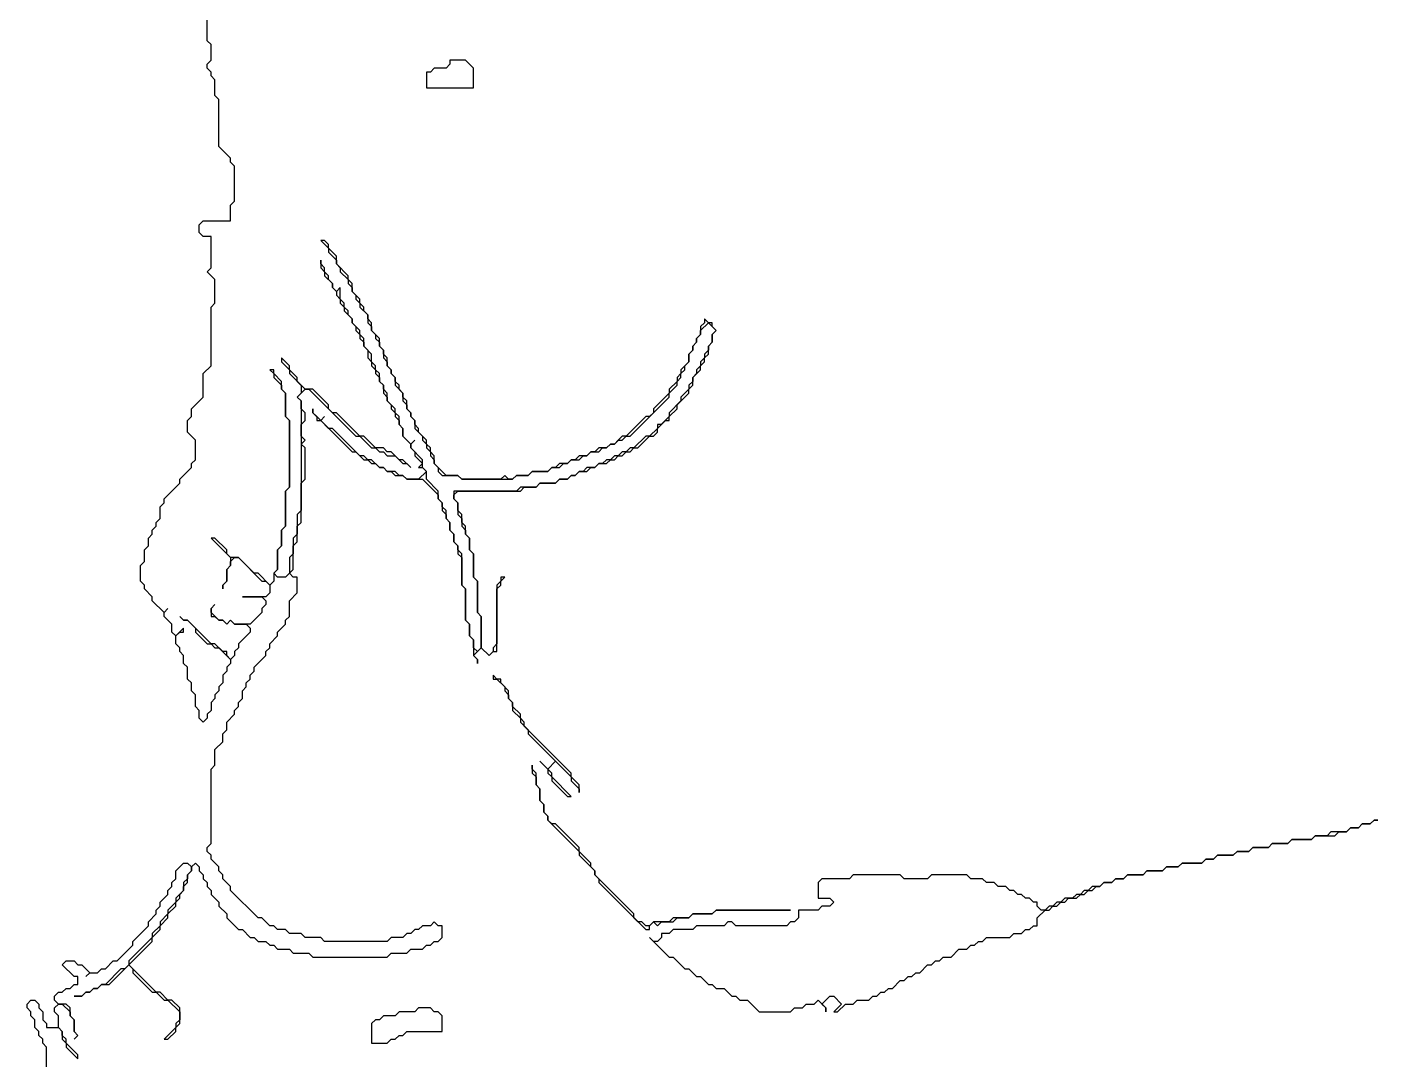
# Model space of a CAD drawing. Header units: metres. Extents: x 0 to 100, y 0 to 141.
# Drawn here: x 70.3 to 78.93, y 85.87 to 92.46 of the extents above; entities that cross this region are included whole.
import ezdxf

# ---------------------------------------------------------------- set-up
doc = ezdxf.new("R2010")
doc.units = ezdxf.units.M

msp = doc.modelspace()

# ---------------------------------------------------------------- linework, layer by layer
msp.add_lwpolyline([(70.425, 85.825), (70.425, 85.95), (70.4, 85.975), (70.4, 86), (70.375, 86.025), (70.375, 86.05), (70.35, 86.075), (70.35, 86.125), (70.325, 86.15), (70.325, 86.175), (70.3, 86.2), (70.3, 86.225), (70.325, 86.25), (70.35, 86.25), (70.375, 86.225), (70.375, 86.2), (70.4, 86.175), (70.4, 86.125), (70.425, 86.1), (70.425, 86.075), (70.5, 86.075), (70.525, 86.05), (70.525, 86), (70.55, 85.975), (70.55, 85.95), (70.625, 85.875), (70.625, 85.9), (70.55, 85.975), (70.55, 86), (70.525, 86.025), (70.525, 86.05), (70.5, 86.075), (70.5, 86.15), (70.475, 86.175), (70.475, 86.2), (70.5, 86.225), (70.525, 86.225), (70.575, 86.175), (70.575, 86.15), (70.6, 86.125), (70.6, 86.05), (70.625, 86.025), (70.6, 86), (70.625, 86.025), (70.6, 86.05), (70.6, 86.125), (70.575, 86.15), (70.575, 86.2), (70.55, 86.225), (70.5, 86.225), (70.475, 86.25), (70.475, 86.275), (70.5, 86.3), (70.525, 86.3), (70.55, 86.325), (70.575, 86.325), (70.6, 86.35), (70.625, 86.35), (70.625, 86.4), (70.6, 86.4), (70.525, 86.475), (70.55, 86.5), (70.6, 86.5), (70.625, 86.475), (70.65, 86.475), (70.7, 86.425), (70.675, 86.4), (70.7, 86.425), (70.75, 86.425), (70.775, 86.45), (70.8, 86.45), (70.85, 86.5), (70.875, 86.5), (70.975, 86.6), (70.975, 86.625), (71.075, 86.725), (71.075, 86.75), (71.125, 86.8), (71.125, 86.825), (71.15, 86.85), (71.15, 86.875), (71.2, 86.925), (71.2, 86.95), (71.225, 86.975), (71.225, 87), (71.25, 87.025), (71.25, 87.075), (71.3, 87.125), (71.325, 87.125), (71.35, 87.1), (71.35, 87.075), (71.325, 87.05), (71.325, 87.025), (71.3, 87), (71.3, 86.95), (71.25, 86.9), (71.25, 86.875), (71.2, 86.825), (71.2, 86.8), (71.15, 86.75), (71.15, 86.725), (71.1, 86.675), (71.1, 86.65), (70.95, 86.5), (70.95, 86.475), (70.925, 86.45), (70.9, 86.45), (70.8, 86.35), (70.775, 86.35), (70.75, 86.325), (70.725, 86.325), (70.7, 86.3), (70.675, 86.3), (70.65, 86.275), (70.6, 86.275), (70.65, 86.275), (70.675, 86.3), (70.7, 86.3), (70.725, 86.325), (70.75, 86.325), (70.775, 86.35), (70.825, 86.35), (70.95, 86.475), (70.975, 86.45), (70.975, 86.425), (71.1, 86.3), (71.125, 86.3), (71.175, 86.25), (71.2, 86.25), (71.275, 86.175), (71.275, 86.125), (71.25, 86.1), (71.25, 86.075), (71.175, 86), (71.2, 86), (71.25, 86.05), (71.25, 86.075), (71.275, 86.1), (71.275, 86.2), (71.225, 86.25), (71.2, 86.25), (71.15, 86.3), (71.125, 86.3), (70.95, 86.475), (71.1, 86.625), (71.1, 86.65), (71.15, 86.7), (71.15, 86.725), (71.2, 86.775), (71.2, 86.8), (71.25, 86.85), (71.25, 86.875), (71.275, 86.9), (71.275, 86.925), (71.3, 86.95), (71.3, 86.975), (71.325, 87), (71.325, 87.05), (71.35, 87.075), (71.35, 87.1), (71.375, 87.125), (71.4, 87.1), (71.4, 87.075), (71.425, 87.05), (71.425, 87.025), (71.45, 87), (71.45, 86.975), (71.475, 86.95), (71.475, 86.925), (71.525, 86.875), (71.525, 86.85), (71.575, 86.8), (71.575, 86.775), (71.65, 86.7), (71.675, 86.7), (71.725, 86.65), (71.75, 86.65), (71.775, 86.625), (71.825, 86.625), (71.85, 86.6), (71.875, 86.6), (71.9, 86.575), (71.975, 86.575), (72, 86.55), (72.1, 86.55), (72.125, 86.525), (72.6, 86.525), (72.625, 86.55), (72.725, 86.55), (72.75, 86.575), (72.825, 86.575), (72.85, 86.6), (72.875, 86.6), (72.9, 86.625), (72.925, 86.625), (72.95, 86.65), (72.95, 86.725), (72.925, 86.725), (72.9, 86.75), (72.875, 86.725), (72.825, 86.725), (72.8, 86.7), (72.775, 86.7), (72.75, 86.675), (72.725, 86.675), (72.7, 86.65), (72.625, 86.65), (72.6, 86.625), (72.2, 86.625), (72.175, 86.65), (72.075, 86.65), (72.05, 86.675), (71.975, 86.675), (71.95, 86.7), (71.9, 86.7), (71.875, 86.725), (71.85, 86.725), (71.8, 86.775), (71.775, 86.775), (71.6, 86.95), (71.6, 86.975), (71.55, 87.025), (71.55, 87.05), (71.525, 87.075), (71.525, 87.1), (71.475, 87.15), (71.475, 87.175), (71.45, 87.2), (71.45, 87.225), (71.475, 87.25), (71.475, 87.725), (71.5, 87.75), (71.5, 87.85), (71.55, 87.9), (71.55, 87.95), (71.575, 87.975), (71.575, 88.025), (71.625, 88.075), (71.625, 88.1), (71.65, 88.125), (71.65, 88.15), (71.675, 88.175), (71.675, 88.225), (71.7, 88.25), (71.7, 88.275), (71.725, 88.3), (71.725, 88.325), (71.75, 88.35), (71.75, 88.375), (71.825, 88.45), (71.825, 88.475), (71.85, 88.5), (71.85, 88.525), (71.9, 88.575), (71.9, 88.6), (71.95, 88.65), (71.95, 88.675), (71.975, 88.7), (71.975, 88.8), (72.025, 88.85), (72.025, 88.95), (72, 88.95), (71.975, 88.975), (72, 89), (72, 89.15), (72.025, 89.175), (72.025, 89.275), (72.05, 89.3), (72.05, 89.55), (72.075, 89.575), (72.075, 89.775), (72.05, 89.8), (72.075, 89.825), (72.05, 89.85), (72.05, 89.925), (72.075, 89.95), (72.075, 90), (72.05, 90.025), (72.05, 90.075), (72.025, 90.1), (72.075, 90.15), (72.1, 90.15), (72.4, 89.85), (72.425, 89.85), (72.5, 89.775), (72.525, 89.775), (72.55, 89.75), (72.575, 89.75), (72.6, 89.725), (72.65, 89.725), (72.7, 89.675), (72.725, 89.675), (72.75, 89.65), (72.7, 89.7), (72.675, 89.7), (72.625, 89.75), (72.6, 89.75), (72.575, 89.775), (72.525, 89.775), (72.45, 89.85), (72.425, 89.85), (72.275, 90), (72.25, 90), (72.225, 90.025), (72.225, 90.05), (72.125, 90.15), (72.075, 90.15), (72.025, 90.2), (72.025, 90.225), (71.975, 90.275), (71.975, 90.3), (71.925, 90.35), (71.925, 90.325), (71.975, 90.275), (71.975, 90.25), (72.05, 90.175), (72.05, 90.125), (72.025, 90.1), (72.05, 90.075), (72.05, 89.375), (72.025, 89.35), (72.025, 89.225), (72, 89.2), (72, 89.1), (71.975, 89.075), (71.975, 88.975), (71.95, 88.95), (71.9, 88.95), (71.875, 88.975), (71.9, 89), (71.9, 89.125), (71.925, 89.15), (71.925, 89.25), (71.95, 89.275), (71.95, 89.5), (71.975, 89.525), (71.975, 89.95), (71.95, 89.975), (71.95, 90.125), (71.925, 90.15), (71.925, 90.2), (71.875, 90.25), (71.875, 90.275), (71.85, 90.275), (71.875, 90.25), (71.875, 90.225), (71.925, 90.175), (71.925, 90.15), (71.95, 90.125), (71.95, 89.975), (71.975, 89.95), (71.975, 89.525), (71.95, 89.5), (71.95, 89.275), (71.925, 89.25), (71.925, 89.15), (71.9, 89.125), (71.9, 89), (71.875, 88.975), (71.875, 88.925), (71.85, 88.9), (71.775, 88.975), (71.75, 88.975), (71.65, 89.075), (71.6, 89.075), (71.575, 89.1), (71.575, 89.125), (71.5, 89.2), (71.475, 89.2), (71.6, 89.075), (71.6, 89.025), (71.575, 89), (71.575, 88.925), (71.55, 88.9), (71.55, 88.875), (71.55, 88.9), (71.575, 88.925), (71.575, 89), (71.6, 89.025), (71.6, 89.05), (71.625, 89.075), (71.65, 89.075), (71.8, 88.925), (71.825, 88.925), (71.85, 88.9), (71.85, 88.85), (71.825, 88.825), (71.675, 88.825), (71.8, 88.825), (71.825, 88.8), (71.825, 88.775), (71.8, 88.75), (71.8, 88.725), (71.725, 88.65), (71.625, 88.65), (71.6, 88.675), (71.575, 88.65), (71.55, 88.675), (71.525, 88.675), (71.475, 88.725), (71.475, 88.75), (71.5, 88.775), (71.475, 88.75), (71.475, 88.7), (71.5, 88.7), (71.525, 88.675), (71.55, 88.675), (71.575, 88.65), (71.6, 88.675), (71.625, 88.65), (71.7, 88.65), (71.725, 88.625), (71.725, 88.6), (71.65, 88.525), (71.65, 88.5), (71.625, 88.475), (71.625, 88.45), (71.6, 88.425), (71.575, 88.45), (71.575, 88.475), (71.55, 88.475), (71.5, 88.525), (71.475, 88.525), (71.325, 88.675), (71.3, 88.675), (71.275, 88.7), (71.3, 88.675), (71.325, 88.675), (71.375, 88.625), (71.375, 88.6), (71.45, 88.525), (71.475, 88.525), (71.5, 88.5), (71.525, 88.5), (71.6, 88.425), (71.6, 88.4), (71.575, 88.375), (71.575, 88.35), (71.55, 88.325), (71.55, 88.275), (71.525, 88.25), (71.525, 88.225), (71.5, 88.2), (71.5, 88.175), (71.475, 88.15), (71.475, 88.1), (71.45, 88.075), (71.45, 88.05), (71.425, 88.025), (71.4, 88.05), (71.4, 88.1), (71.375, 88.125), (71.375, 88.2), (71.35, 88.225), (71.35, 88.275), (71.325, 88.3), (71.325, 88.375), (71.3, 88.4), (71.3, 88.45), (71.275, 88.475), (71.275, 88.5), (71.25, 88.525), (71.25, 88.575), (71.275, 88.6), (71.3, 88.6), (71.3, 88.625), (71.25, 88.575), (71.225, 88.6), (71.225, 88.65), (71.175, 88.7), (71.175, 88.725), (71.2, 88.75), (71.175, 88.725), (71.1, 88.8), (71.1, 88.825), (71.05, 88.875), (71.05, 88.9), (71.025, 88.925), (71.025, 89.025), (71.05, 89.05), (71.05, 89.125), (71.075, 89.15), (71.075, 89.2), (71.1, 89.225), (71.1, 89.25), (71.125, 89.275), (71.125, 89.3), (71.15, 89.325), (71.15, 89.4), (71.175, 89.425), (71.175, 89.45), (71.275, 89.55), (71.275, 89.575), (71.35, 89.65), (71.35, 89.675), (71.375, 89.7), (71.375, 89.825), (71.325, 89.875), (71.325, 89.95), (71.35, 89.975), (71.35, 90.025), (71.425, 90.1), (71.425, 90.25), (71.475, 90.3), (71.475, 90.675), (71.5, 90.7), (71.5, 90.85), (71.45, 90.9), (71.475, 90.925), (71.475, 91.125), (71.425, 91.125), (71.4, 91.15), (71.4, 91.2), (71.425, 91.225), (71.6, 91.225), (71.6, 91.325), (71.625, 91.35), (71.625, 91.575), (71.6, 91.6), (71.6, 91.625), (71.525, 91.7), (71.525, 92), (71.5, 92.025), (71.5, 92.125), (71.475, 92.15), (71.475, 92.175), (71.45, 92.2), (71.45, 92.225), (71.475, 92.25), (71.475, 92.35), (71.45, 92.375), (71.45, 92.925)])
for points in [[(73, 92.25), (73, 92.225), (72.975, 92.2), (72.9, 92.2), (72.875, 92.175), (72.85, 92.175), (72.85, 92.075), (73.15, 92.075), (73.15, 92.2), (73.1, 92.25)], [(72.175, 91.1), (72.225, 91.05), (72.225, 91.025), (72.275, 90.975), (72.275, 90.95), (72.3, 90.925), (72.3, 90.9), (72.35, 90.85), (72.35, 90.825), (72.375, 90.8), (72.375, 90.775), (72.4, 90.75), (72.4, 90.725), (72.425, 90.7), (72.425, 90.675), (72.475, 90.625), (72.475, 90.575), (72.5, 90.55), (72.5, 90.525), (72.525, 90.5), (72.525, 90.475), (72.55, 90.45), (72.55, 90.425), (72.575, 90.4), (72.575, 90.35), (72.6, 90.325), (72.6, 90.3), (72.625, 90.275), (72.625, 90.25), (72.65, 90.225), (72.65, 90.175), (72.7, 90.125), (72.7, 90.075), (72.725, 90.05), (72.725, 90.025), (72.75, 90), (72.75, 89.975), (72.775, 89.95), (72.775, 89.9), (72.825, 89.85), (72.825, 89.825), (72.85, 89.8), (72.85, 89.775), (72.875, 89.75), (72.875, 89.725), (72.9, 89.7), (72.9, 89.675), (72.925, 89.65), (72.925, 89.625), (72.95, 89.6), (73.05, 89.6), (73.075, 89.575), (73.4, 89.575), (73.425, 89.6), (73.5, 89.6), (73.525, 89.625), (73.625, 89.625), (73.65, 89.65), (73.7, 89.65), (73.725, 89.675), (73.75, 89.675), (73.775, 89.7), (73.825, 89.7), (73.85, 89.725), (73.875, 89.725), (73.9, 89.75), (73.95, 89.75), (73.975, 89.775), (74, 89.775), (74.025, 89.8), (74.05, 89.8), (74.075, 89.825), (74.1, 89.825), (74.125, 89.85), (74.15, 89.85), (74.4, 90.1), (74.4, 90.125), (74.45, 90.175), (74.45, 90.2), (74.475, 90.225), (74.475, 90.25), (74.5, 90.275), (74.5, 90.3), (74.525, 90.325), (74.525, 90.375), (74.55, 90.4), (74.55, 90.425), (74.575, 90.45), (74.575, 90.475), (74.6, 90.5), (74.6, 90.525), (74.65, 90.575), (74.7, 90.525), (74.675, 90.5), (74.675, 90.45), (74.65, 90.425), (74.65, 90.4), (74.625, 90.375), (74.625, 90.35), (74.6, 90.325), (74.6, 90.3), (74.575, 90.275), (74.575, 90.25), (74.55, 90.225), (74.55, 90.2), (74.525, 90.175), (74.525, 90.15), (74.475, 90.1), (74.475, 90.075), (74.4, 90), (74.4, 89.975), (74.35, 89.925), (74.325, 89.925), (74.325, 89.9), (74.275, 89.85), (74.25, 89.85), (74.175, 89.775), (74.15, 89.775), (74.125, 89.75), (74.1, 89.75), (74.075, 89.725), (74.05, 89.725), (74.025, 89.7), (74, 89.7), (73.975, 89.675), (73.95, 89.675), (73.925, 89.65), (73.875, 89.65), (73.85, 89.625), (73.825, 89.625), (73.8, 89.6), (73.775, 89.6), (73.75, 89.575), (73.7, 89.575), (73.675, 89.55), (73.575, 89.55), (73.55, 89.525), (73.45, 89.525), (73.425, 89.5), (73.025, 89.5), (73.025, 89.45), (73.05, 89.425), (73.05, 89.35), (73.075, 89.325), (73.075, 89.275), (73.1, 89.25), (73.1, 89.225), (73.125, 89.2), (73.125, 89.125), (73.15, 89.1), (73.15, 88.95), (73.175, 88.925), (73.175, 88.725), (73.2, 88.7), (73.2, 88.5), (73.175, 88.475), (73.15, 88.5), (73.15, 88.55), (73.125, 88.575), (73.125, 88.65), (73.1, 88.675), (73.1, 88.875), (73.075, 88.9), (73.075, 89.1), (73.05, 89.125), (73.05, 89.15), (73.025, 89.175), (73.025, 89.225), (73, 89.25), (73, 89.3), (72.975, 89.325), (72.975, 89.375), (72.95, 89.4), (72.95, 89.425), (72.925, 89.45), (72.925, 89.5), (72.85, 89.575), (72.85, 89.625), (72.825, 89.65), (72.825, 89.7), (72.75, 89.775), (72.75, 89.8), (72.775, 89.825), (72.75, 89.8), (72.7, 89.85), (72.7, 89.9), (72.675, 89.925), (72.675, 89.975), (72.65, 90), (72.65, 90.025), (72.6, 90.075), (72.6, 90.125), (72.575, 90.15), (72.575, 90.175), (72.55, 90.2), (72.55, 90.25), (72.525, 90.275), (72.525, 90.3), (72.5, 90.325), (72.5, 90.375), (72.45, 90.425), (72.45, 90.475), (72.425, 90.5), (72.425, 90.525), (72.375, 90.575), (72.375, 90.6), (72.35, 90.625), (72.35, 90.65), (72.325, 90.675), (72.325, 90.7), (72.3, 90.725), (72.3, 90.8), (72.275, 90.775), (72.25, 90.8), (72.25, 90.825), (72.225, 90.85), (72.225, 90.875), (72.2, 90.9), (72.2, 90.925), (72.175, 90.95), (72.175, 90.975), (72.175, 90.925), (72.2, 90.9), (72.2, 90.875), (72.25, 90.825), (72.25, 90.8), (72.275, 90.775), (72.275, 90.75), (72.3, 90.725), (72.3, 90.7), (72.325, 90.675), (72.325, 90.65), (72.375, 90.6), (72.375, 90.575), (72.4, 90.55), (72.4, 90.525), (72.425, 90.5), (72.425, 90.475), (72.45, 90.45), (72.45, 90.425), (72.475, 90.4), (72.475, 90.35), (72.5, 90.325), (72.5, 90.3), (72.525, 90.275), (72.525, 90.25), (72.55, 90.225), (72.55, 90.2), (72.575, 90.175), (72.575, 90.125), (72.6, 90.1), (72.6, 90.075), (72.625, 90.05), (72.625, 90.025), (72.65, 90), (72.65, 89.975), (72.675, 89.95), (72.675, 89.925), (72.7, 89.9), (72.7, 89.85), (72.75, 89.8), (72.75, 89.775), (72.775, 89.75), (72.775, 89.725), (72.825, 89.675), (72.8, 89.65), (72.825, 89.65), (72.85, 89.625), (72.8, 89.575), (72.725, 89.575), (72.7, 89.6), (72.675, 89.6), (72.65, 89.625), (72.6, 89.625), (72.575, 89.65), (72.55, 89.65), (72.5, 89.7), (72.475, 89.7), (72.45, 89.725), (72.425, 89.725), (72.25, 89.9), (72.225, 89.9), (72.175, 89.95), (72.2, 89.975), (72.175, 89.95), (72.125, 90), (72.125, 90.025), (72.125, 90), (72.15, 89.975), (72.15, 89.95), (72.175, 89.95), (72.375, 89.75), (72.4, 89.75), (72.45, 89.7), (72.475, 89.7), (72.5, 89.675), (72.525, 89.675), (72.55, 89.65), (72.575, 89.65), (72.6, 89.625), (72.625, 89.625), (72.65, 89.6), (72.7, 89.6), (72.725, 89.575), (72.825, 89.575), (72.925, 89.475), (72.925, 89.45), (72.95, 89.425), (72.95, 89.375), (72.975, 89.35), (72.975, 89.325), (73, 89.3), (73, 89.25), (73.025, 89.225), (73.025, 89.175), (73.05, 89.15), (73.05, 89.1), (73.075, 89.075), (73.075, 88.9), (73.1, 88.875), (73.1, 88.675), (73.125, 88.65), (73.125, 88.575), (73.15, 88.55), (73.15, 88.45), (73.175, 88.425), (73.175, 88.4), (73.175, 88.425), (73.15, 88.45), (73.2, 88.5), (73.25, 88.45), (73.275, 88.475), (73.3, 88.475), (73.3, 88.875), (73.325, 88.9), (73.325, 88.925), (73.35, 88.95), (73.325, 88.95), (73.325, 88.925), (73.3, 88.9), (73.3, 88.525), (73.275, 88.5), (73.275, 88.475), (73.25, 88.45), (73.2, 88.5), (73.2, 88.7), (73.175, 88.725), (73.175, 88.925), (73.15, 88.95), (73.15, 89.1), (73.125, 89.125), (73.125, 89.2), (73.1, 89.225), (73.1, 89.275), (73.075, 89.3), (73.075, 89.35), (73.05, 89.375), (73.05, 89.425), (73.025, 89.45), (73.025, 89.475), (73.05, 89.5), (73.45, 89.5), (73.475, 89.525), (73.55, 89.525), (73.575, 89.55), (73.675, 89.55), (73.7, 89.575), (73.75, 89.575), (73.775, 89.6), (73.8, 89.6), (73.825, 89.625), (73.875, 89.625), (73.9, 89.65), (73.925, 89.65), (73.95, 89.675), (74, 89.675), (74.025, 89.7), (74.05, 89.7), (74.075, 89.725), (74.1, 89.725), (74.125, 89.75), (74.15, 89.75), (74.175, 89.775), (74.2, 89.775), (74.275, 89.85), (74.3, 89.85), (74.325, 89.875), (74.325, 89.9), (74.375, 89.95), (74.4, 89.95), (74.4, 89.975), (74.45, 90.025), (74.45, 90.05), (74.525, 90.125), (74.525, 90.15), (74.55, 90.175), (74.55, 90.225), (74.6, 90.275), (74.6, 90.3), (74.625, 90.325), (74.625, 90.35), (74.65, 90.375), (74.65, 90.425), (74.675, 90.45), (74.675, 90.5), (74.7, 90.525), (74.675, 90.55), (74.675, 90.575), (74.65, 90.575), (74.625, 90.6), (74.625, 90.575), (74.6, 90.55), (74.6, 90.5), (74.575, 90.475), (74.575, 90.45), (74.55, 90.425), (74.55, 90.4), (74.525, 90.375), (74.525, 90.325), (74.475, 90.275), (74.475, 90.25), (74.45, 90.225), (74.45, 90.2), (74.4, 90.15), (74.4, 90.125), (74.3, 90.025), (74.3, 90), (74.275, 89.975), (74.25, 89.975), (74.125, 89.85), (74.1, 89.85), (74.05, 89.8), (74.025, 89.8), (74, 89.775), (73.95, 89.775), (73.925, 89.75), (73.9, 89.75), (73.875, 89.725), (73.825, 89.725), (73.8, 89.7), (73.775, 89.7), (73.75, 89.675), (73.7, 89.675), (73.675, 89.65), (73.65, 89.65), (73.625, 89.625), (73.525, 89.625), (73.5, 89.6), (73.425, 89.6), (73.4, 89.575), (73.375, 89.575), (73.35, 89.6), (73.325, 89.575), (73.075, 89.575), (73.05, 89.6), (72.975, 89.6), (72.9, 89.675), (72.9, 89.725), (72.875, 89.75), (72.875, 89.775), (72.85, 89.8), (72.85, 89.825), (72.8, 89.875), (72.8, 89.9), (72.775, 89.925), (72.775, 89.95), (72.75, 89.975), (72.75, 90), (72.725, 90.025), (72.725, 90.075), (72.7, 90.1), (72.7, 90.125), (72.675, 90.15), (72.675, 90.175), (72.65, 90.2), (72.65, 90.225), (72.625, 90.25), (72.625, 90.275), (72.6, 90.3), (72.6, 90.35), (72.575, 90.375), (72.575, 90.4), (72.55, 90.425), (72.55, 90.475), (72.5, 90.525), (72.5, 90.575), (72.475, 90.6), (72.475, 90.625), (72.45, 90.65), (72.45, 90.675), (72.425, 90.7), (72.425, 90.725), (72.375, 90.775), (72.375, 90.825), (72.35, 90.85), (72.35, 90.875), (72.275, 90.95), (72.275, 91), (72.225, 91.05), (72.225, 91.075), (72.2, 91.1)], [(73.275, 88.325), (73.275, 88.3), (73.3, 88.3), (73.35, 88.25), (73.35, 88.225), (73.375, 88.2), (73.375, 88.175), (73.4, 88.15), (73.4, 88.1), (73.45, 88.05), (73.45, 88.025), (73.5, 87.975), (73.5, 87.95), (73.675, 87.775), (73.625, 87.725), (73.575, 87.775), (73.625, 87.725), (73.625, 87.7), (73.65, 87.675), (73.65, 87.65), (73.75, 87.55), (73.775, 87.55), (73.65, 87.675), (73.65, 87.7), (73.625, 87.725), (73.675, 87.775), (73.775, 87.675), (73.775, 87.65), (73.825, 87.6), (73.825, 87.575), (73.825, 87.625), (73.775, 87.675), (73.775, 87.7), (73.475, 88), (73.475, 88.025), (73.45, 88.05), (73.45, 88.075), (73.4, 88.125), (73.4, 88.15), (73.375, 88.175), (73.375, 88.225), (73.325, 88.275), (73.325, 88.3), (73.3, 88.3)], [(73.525, 87.75), (73.525, 87.7), (73.55, 87.675), (73.55, 87.625), (73.575, 87.6), (73.575, 87.525), (73.6, 87.5), (73.6, 87.45), (73.625, 87.425), (73.625, 87.4), (73.825, 87.2), (73.825, 87.175), (73.925, 87.075), (73.925, 87.05), (73.95, 87.025), (73.95, 87), (74.25, 86.7), (74.275, 86.7), (74.275, 86.725), (74.3, 86.75), (74.325, 86.725), (74.35, 86.75), (74.425, 86.75), (74.45, 86.775), (74.525, 86.775), (74.55, 86.8), (74.675, 86.8), (74.7, 86.825), (75.175, 86.825), (74.7, 86.825), (74.675, 86.8), (74.55, 86.8), (74.525, 86.775), (74.425, 86.775), (74.4, 86.75), (74.3, 86.75), (74.275, 86.725), (74.25, 86.725), (74.225, 86.75), (74.2, 86.75), (74.175, 86.775), (74.175, 86.8), (73.925, 87.05), (73.925, 87.075), (73.9, 87.1), (73.9, 87.125), (73.825, 87.2), (73.825, 87.225), (73.675, 87.375), (73.65, 87.375), (73.625, 87.4), (73.625, 87.425), (73.6, 87.45), (73.6, 87.5), (73.575, 87.525), (73.575, 87.6), (73.55, 87.625), (73.55, 87.7), (73.525, 87.725)], [(78.9, 87.4), (78.875, 87.375), (78.825, 87.375), (78.8, 87.35), (78.75, 87.35), (78.725, 87.325), (78.625, 87.325), (78.6, 87.3), (78.525, 87.3), (78.5, 87.275), (78.375, 87.275), (78.35, 87.25), (78.25, 87.25), (78.225, 87.225), (78.125, 87.225), (78.1, 87.2), (78.025, 87.2), (78, 87.175), (77.9, 87.175), (77.875, 87.15), (77.825, 87.15), (77.8, 87.125), (77.675, 87.125), (77.65, 87.1), (77.575, 87.1), (77.55, 87.075), (77.45, 87.075), (77.425, 87.05), (77.325, 87.05), (77.3, 87.025), (77.25, 87.025), (77.225, 87), (77.175, 87), (77.15, 86.975), (77.1, 86.975), (77.075, 86.95), (77.05, 86.95), (77.025, 86.925), (77, 86.925), (76.975, 86.9), (76.925, 86.9), (76.9, 86.875), (76.875, 86.875), (76.85, 86.85), (76.825, 86.85), (76.8, 86.825), (76.775, 86.825), (76.75, 86.85), (76.75, 86.875), (76.725, 86.875), (76.7, 86.9), (76.675, 86.9), (76.65, 86.925), (76.625, 86.925), (76.6, 86.95), (76.575, 86.95), (76.55, 86.975), (76.5, 86.975), (76.475, 87), (76.425, 87), (76.4, 87.025), (76.325, 87.025), (76.3, 87.05), (76.075, 87.05), (76.05, 87.025), (75.9, 87.025), (75.875, 87.05), (75.575, 87.05), (75.55, 87.025), (75.375, 87.025), (75.35, 87), (75.35, 86.9), (75.425, 86.9), (75.45, 86.875), (75.425, 86.85), (75.375, 86.85), (75.35, 86.825), (75.225, 86.825), (75.225, 86.775), (75.2, 86.75), (75.175, 86.75), (75.15, 86.725), (74.825, 86.725), (74.8, 86.75), (74.775, 86.75), (74.75, 86.725), (74.575, 86.725), (74.55, 86.7), (74.425, 86.7), (74.4, 86.675), (74.35, 86.675), (74.35, 86.65), (74.325, 86.625), (74.3, 86.625), (74.275, 86.65), (74.4, 86.525), (74.425, 86.525), (74.5, 86.45), (74.525, 86.45), (74.575, 86.4), (74.6, 86.4), (74.65, 86.35), (74.675, 86.35), (74.7, 86.325), (74.75, 86.325), (74.8, 86.275), (74.825, 86.275), (74.85, 86.25), (74.9, 86.25), (74.975, 86.175), (75.175, 86.175), (75.2, 86.2), (75.25, 86.2), (75.275, 86.225), (75.325, 86.225), (75.35, 86.25), (75.4, 86.2), (75.4, 86.175), (75.4, 86.2), (75.375, 86.225), (75.425, 86.275), (75.45, 86.275), (75.5, 86.225), (75.45, 86.175), (75.475, 86.175), (75.525, 86.225), (75.575, 86.225), (75.6, 86.25), (75.675, 86.25), (75.7, 86.275), (75.725, 86.275), (75.75, 86.3), (75.775, 86.3), (75.8, 86.325), (75.825, 86.325), (75.875, 86.375), (75.9, 86.375), (75.925, 86.4), (75.95, 86.4), (75.975, 86.425), (76, 86.425), (76.05, 86.475), (76.075, 86.475), (76.1, 86.5), (76.125, 86.5), (76.15, 86.525), (76.2, 86.525), (76.25, 86.575), (76.3, 86.575), (76.325, 86.6), (76.35, 86.6), (76.375, 86.625), (76.4, 86.625), (76.425, 86.65), (76.575, 86.65), (76.6, 86.675), (76.65, 86.675), (76.675, 86.7), (76.7, 86.7), (76.725, 86.725), (76.75, 86.725), (76.75, 86.775), (76.8, 86.825), (76.825, 86.825), (76.85, 86.85), (76.875, 86.85), (76.9, 86.875), (76.925, 86.875), (76.95, 86.9), (77, 86.9), (77.025, 86.925), (77.05, 86.925), (77.075, 86.95), (77.1, 86.95), (77.125, 86.975), (77.15, 86.975), (77.175, 87), (77.225, 87), (77.25, 87.025), (77.3, 87.025), (77.325, 87.05), (77.425, 87.05), (77.45, 87.075), (77.55, 87.075), (77.575, 87.1), (77.65, 87.1), (77.675, 87.125), (77.8, 87.125), (77.825, 87.15), (77.875, 87.15), (77.9, 87.175), (78, 87.175), (78.025, 87.2), (78.1, 87.2), (78.125, 87.225), (78.225, 87.225), (78.25, 87.25), (78.35, 87.25), (78.375, 87.275), (78.5, 87.275), (78.525, 87.3), (78.65, 87.3), (78.675, 87.325), (78.725, 87.325), (78.75, 87.35), (78.8, 87.35), (78.825, 87.375), (78.875, 87.375), (78.9, 87.4), (78.925, 87.4)], [(72.8, 86.2), (72.775, 86.175), (72.675, 86.175), (72.65, 86.15), (72.575, 86.15), (72.55, 86.125), (72.525, 86.125), (72.5, 86.1), (72.5, 85.975), (72.6, 85.975), (72.625, 86), (72.65, 86), (72.675, 86.025), (72.7, 86.025), (72.725, 86.05), (72.95, 86.05), (72.95, 86.15), (72.925, 86.175), (72.9, 86.175), (72.875, 86.2)]]:
    msp.add_lwpolyline(points, close=True)

doc.saveas('drawing.dxf')
